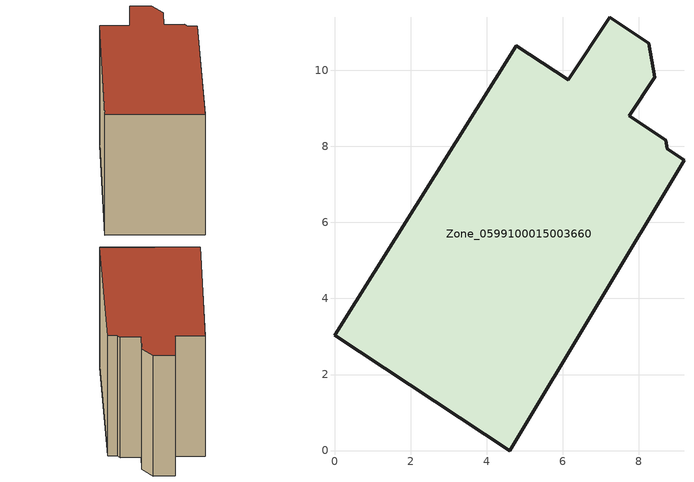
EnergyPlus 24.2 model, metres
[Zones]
Zone_0599100015003660
 floor ground (C_G): 8.42,9.82 7.75,8.8 8.71,8.17 8.76,7.93 9.19,7.64 4.6,0 0,3.03 4.78,10.65 6.15,9.75 7.23,11.39 8.26,10.72 z0.9
 wall outside (C_F): 7.75,8.8 8.42,9.82 8.26,10.72 7.23,11.39 6.15,9.75 4.78,10.65 0,3.03 4.6,0 9.19,7.64 8.76,7.93 8.71,8.17 7.75,8.8 z0.9:8.76
 roof outside (C_R): 9.19,7.64 8.76,7.93 8.71,8.17 7.75,8.8 8.42,9.82 8.26,10.72 7.23,11.39 6.15,9.75 4.78,10.65 0,3.03 4.6,0 z8.76
[BUILDING]
Pand.0599100015003660: North Axis=0; Terrain=City; Loads Convergence Tolerance Value=0.04; Temperature Convergence Tolerance Value=0.4; Solar Distribution=FullExterior; Maximum Number of Warmup Days=25; Minimum Number of Warmup Days=1
[Site:Location]
Rotterdam.The.Hague.AP_ZH_NLD Design_Conditions: Latitude=51.96; Longitude=4.45; Time Zone=1; Elevation=-4.5
[SITE:GROUNDTEMPERATURE:BUILDINGSURFACE]
18, 18, 18, 18, 18, 18, 18, 18, 18, 18, 18, 18
[MATERIAL] Thermal Absorptance=0.9; Solar Absorptance=0.7; Visible Absorptance=0.7
Name | Roughness | Thickness | Conductivity | Density | Specific Heat
G.TI.1965-1974 | MediumSmooth | 0.15 | 0.882353 | 540 | 1210
F.TI.1965-1974 | Rough | 0.3 | 0.697674 | 1920 | 840
R.TI.1965-1974 | MediumRough | 0.2 | 0.232558 | 1500 | 1000
[CONSTRUCTION]
C_G: G.TI.1965-1974
C_F: F.TI.1965-1974
C_R: R.TI.1965-1974
[ZONE]
Zone_0599100015003660: Type=1; Multiplier=1; Ceiling Height=Autocalculate; Volume=Autocalculate; Floor Area=autocalculate; Part of Total Floor Area=Yes
[ZONEINFILTRATION:DESIGNFLOWRATE]
Infil_Zone_0599100015003660: Zone or ZoneList or Space or SpaceList=Zone_0599100015003660; Schedule=AlwaysOn; Design Flow Rate Calculation Method=Flow/Area; Flow Rate per Floor Area=0.003; Constant Term Coefficient=1; Temperature Term Coefficient=0; Velocity Term Coefficient=0; Velocity Squared Term Coefficient=0
[HVACTEMPLATE:ZONE:IDEALLOADSAIRSYSTEM]
Zone_0599100015003660: Maximum Heating Supply Air Temperature=50; Minimum Cooling Supply Air Temperature=13; Maximum Heating Supply Air Humidity Ratio=0.0156; Minimum Cooling Supply Air Humidity Ratio=0.0077; Heating Limit=NoLimit; Cooling Limit=NoLimit; Dehumidification Control Type=ConstantSensibleHeatRatio; Cooling Sensible Heat Ratio=0.7; Dehumidification Setpoint=60; Humidification Control Type=None; Humidification Setpoint=30; Outdoor Air Method=None; Outdoor Air Flow Rate per Person=0.00944; Outdoor Air Flow Rate per Zone Floor Area=0; Outdoor Air Flow Rate per Zone=0; Demand Controlled Ventilation Type=None; Outdoor Air Economizer Type=NoEconomizer; Heat Recovery Type=None; Sensible Heat Recovery Effectiveness=0.7; Latent Heat Recovery Effectiveness=0.65
[ZONECONTROL:THERMOSTAT]
ThermostatControl_Zone_0599100015003660: Zone or ZoneList=Zone_0599100015003660; Control Type Schedule=DualSetpointControlType; Control 1=Thermostat_Zone_0599100015003660; Temperature Difference Between Cutout And Setpoint=0
[THERMOSTATSETPOINT:DUALSETPOINT]
Thermostat_Zone_0599100015003660: Heating Setpoint Temperature Schedule=HeatingSetpoint_Zone_0599100015003660; Cooling Setpoint Temperature Schedule=CoolingSetpoint_Zone_0599100015003660
[SCHEDULE:COMPACT]
HeatingSetpoint_Zone_0599100015003660: Through: 12/31, For: AllDays, Until: 24:00, 21
CoolingSetpoint_Zone_0599100015003660: Through: 12/31, For: AllDays, Until: 24:00, 24
DualSetpointControlType: Through: 12/31, For: AllDays, Until: 24:00, 4
AlwaysOn: Through: 12/31, For: AllDays, Until: 24:00, 1
